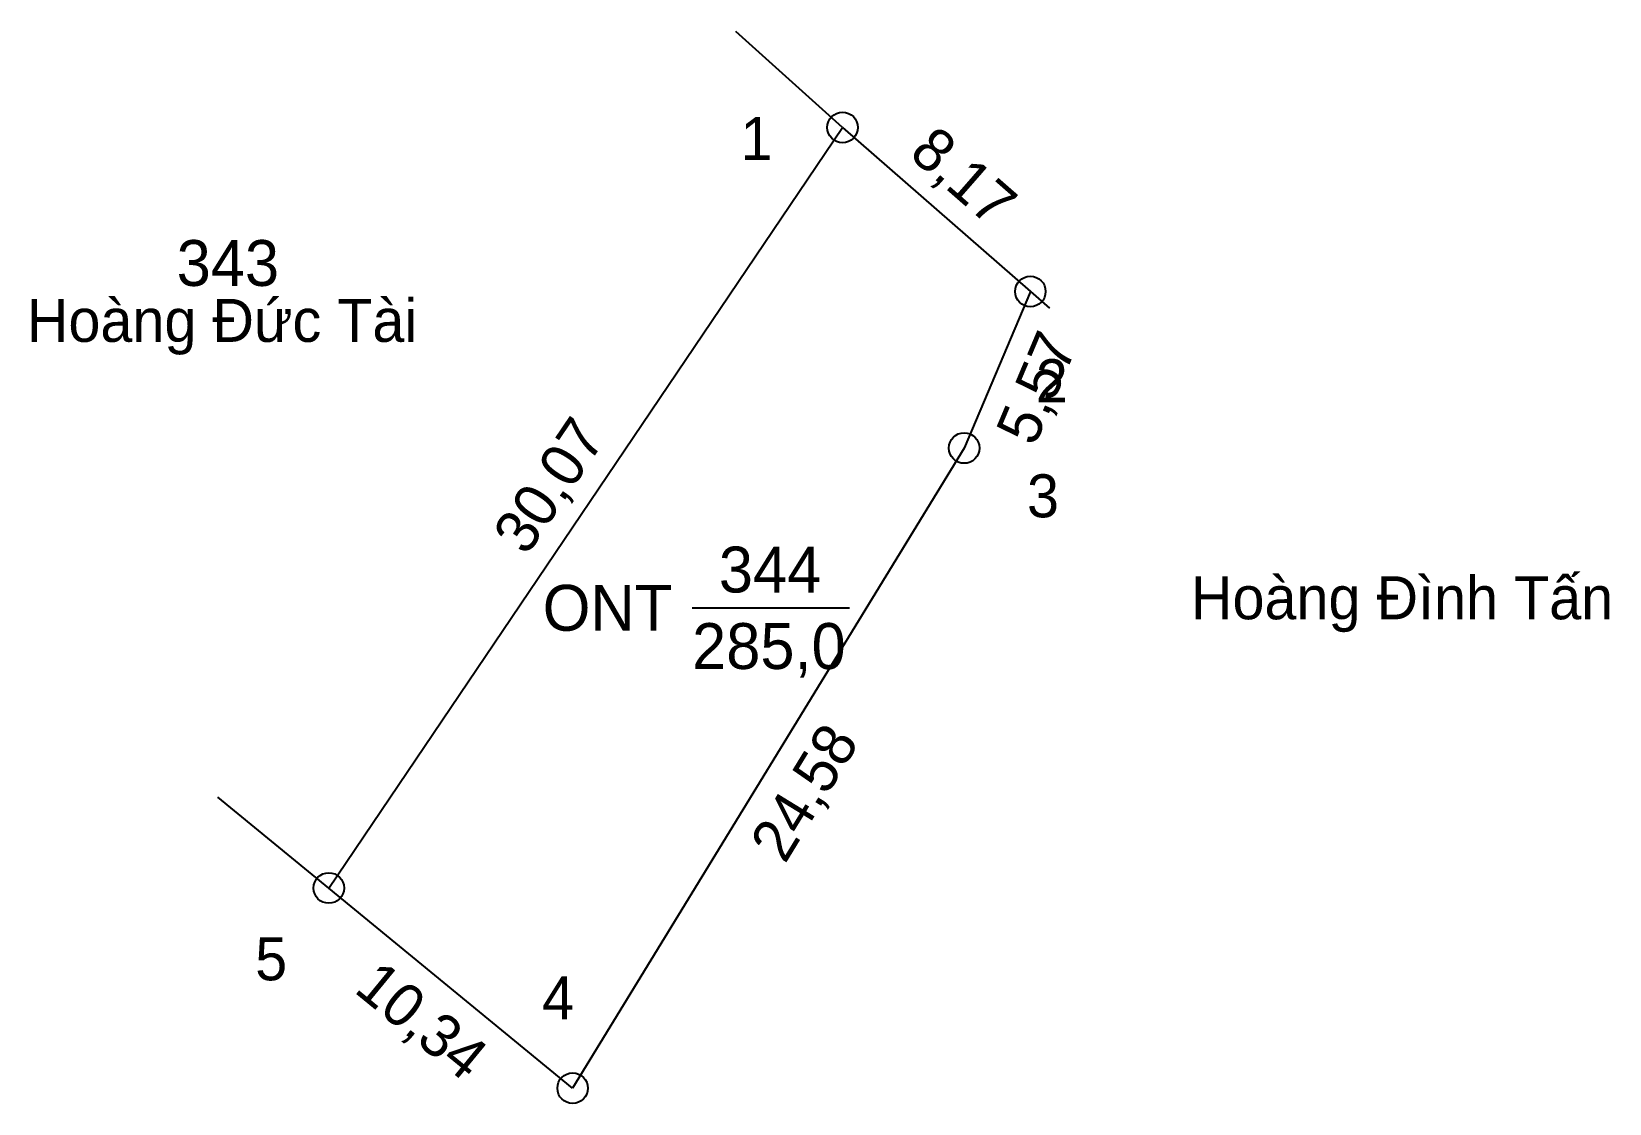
# Model space of a CAD drawing. Extents: x 540545.3 to 540596.9, y 1835282.9 to 1835318.
import ezdxf

# ---------------------------------------------------------------- set-up
doc = ezdxf.new("R2010")
doc.units = 0
for name, color, linetype in [('CanhThua', 7, 'Continuous'), ('ChieuDaiCanhThua', 7, 'Continuous'), ('MocDinhThua', 7, 'Continuous'), ('NhanDiaChinhThua', 7, 'Continuous'), ('NhanTuCan', 7, 'Continuous'), ('RauThua', 7, 'Continuous'), ('SoHieuDinhThua', 7, 'Continuous'), ('TenChuLanCan', 7, 'Continuous')]:
    doc.layers.add(name, color=color, linetype=linetype)

msp = doc.modelspace()

# ---------------------------------------------------------------- linework, layer by layer
at = {"layer": 'CanhThua'}
for p, q in [((540554.988, 1835289.94), (540571.819, 1835314.856)), ((540571.819, 1835314.856), (540577.971, 1835309.482)), ((540577.971, 1835309.482), (540575.803, 1835304.353)), ((540575.803, 1835304.353), (540562.977, 1835283.383)), ((540562.977, 1835283.383), (540554.988, 1835289.94))]:
    msp.add_line(p, q, dxfattribs=at)
at = {"layer": 'MocDinhThua'}
for centre in [(540571.819, 1835314.856), (540577.971, 1835309.482), (540575.803, 1835304.353), (540554.988, 1835289.94), (540562.977, 1835283.383)]:
    msp.add_circle(centre, 0.5, dxfattribs=at)
at = {"layer": 'NhanDiaChinhThua'}
msp.add_line((540566.89, 1835299.12), (540572.044, 1835299.12), dxfattribs=at)
at = {"layer": 'RauThua'}
for p, q in [((540571.819, 1835314.856), (540568.325, 1835317.998)), ((540577.971, 1835309.482), (540578.602, 1835308.931)), ((540554.988, 1835289.94), (540551.356, 1835292.921))]:
    msp.add_line(p, q, dxfattribs=at)

# ---------------------------------------------------------------- texts
at = {"layer": 'ChieuDaiCanhThua'}
for s, rotation, p in [('8,17', 318.8616, (540573.95, 1835313.931)), ('5,57', 67.0865, (540578.106, 1835304.371)), ('30,07', 55.9606, (540561.466, 1835300.788)), ('24,58', 58.5486, (540569.931, 1835290.701)), ('10,34', 320.6224, (540555.774, 1835286.559))]:
    msp.add_text(s, height=1.4097, rotation=rotation, dxfattribs=at).set_placement(p)
at = {"layer": 'NhanDiaChinhThua'}
for s, p in [('344', (540567.766, 1835299.621)), ('ONT', (540561.996, 1835298.368)), ('285,0', (540566.89, 1835297.115))]:
    msp.add_text(s, height=1.5036, dxfattribs=at).set_placement(p)
at = {"layer": 'NhanTuCan'}
msp.add_text('343', height=1.5036, dxfattribs=at).set_placement((540550.005, 1835309.664))
at = {"layer": 'SoHieuDinhThua'}
for s, p in [('1', (540568.475, 1835313.785)), ('2', (540578.149, 1835305.854)), ('3', (540577.86, 1835302.083)), ('5', (540552.577, 1835286.916)), ('4', (540561.978, 1835285.636))]:
    msp.add_text(s, height=1.41, dxfattribs=at).set_placement(p)
at = {"layer": 'TenChuLanCan'}
for s, p in [('Hoàng Đức Tài', (540545.097, 1835307.831)), ('Hoàng Đình Tấn', (540583.231, 1835298.744))]:
    msp.add_text(s, height=1.40966, dxfattribs=at).set_placement(p)

doc.saveas('drawing.dxf')
